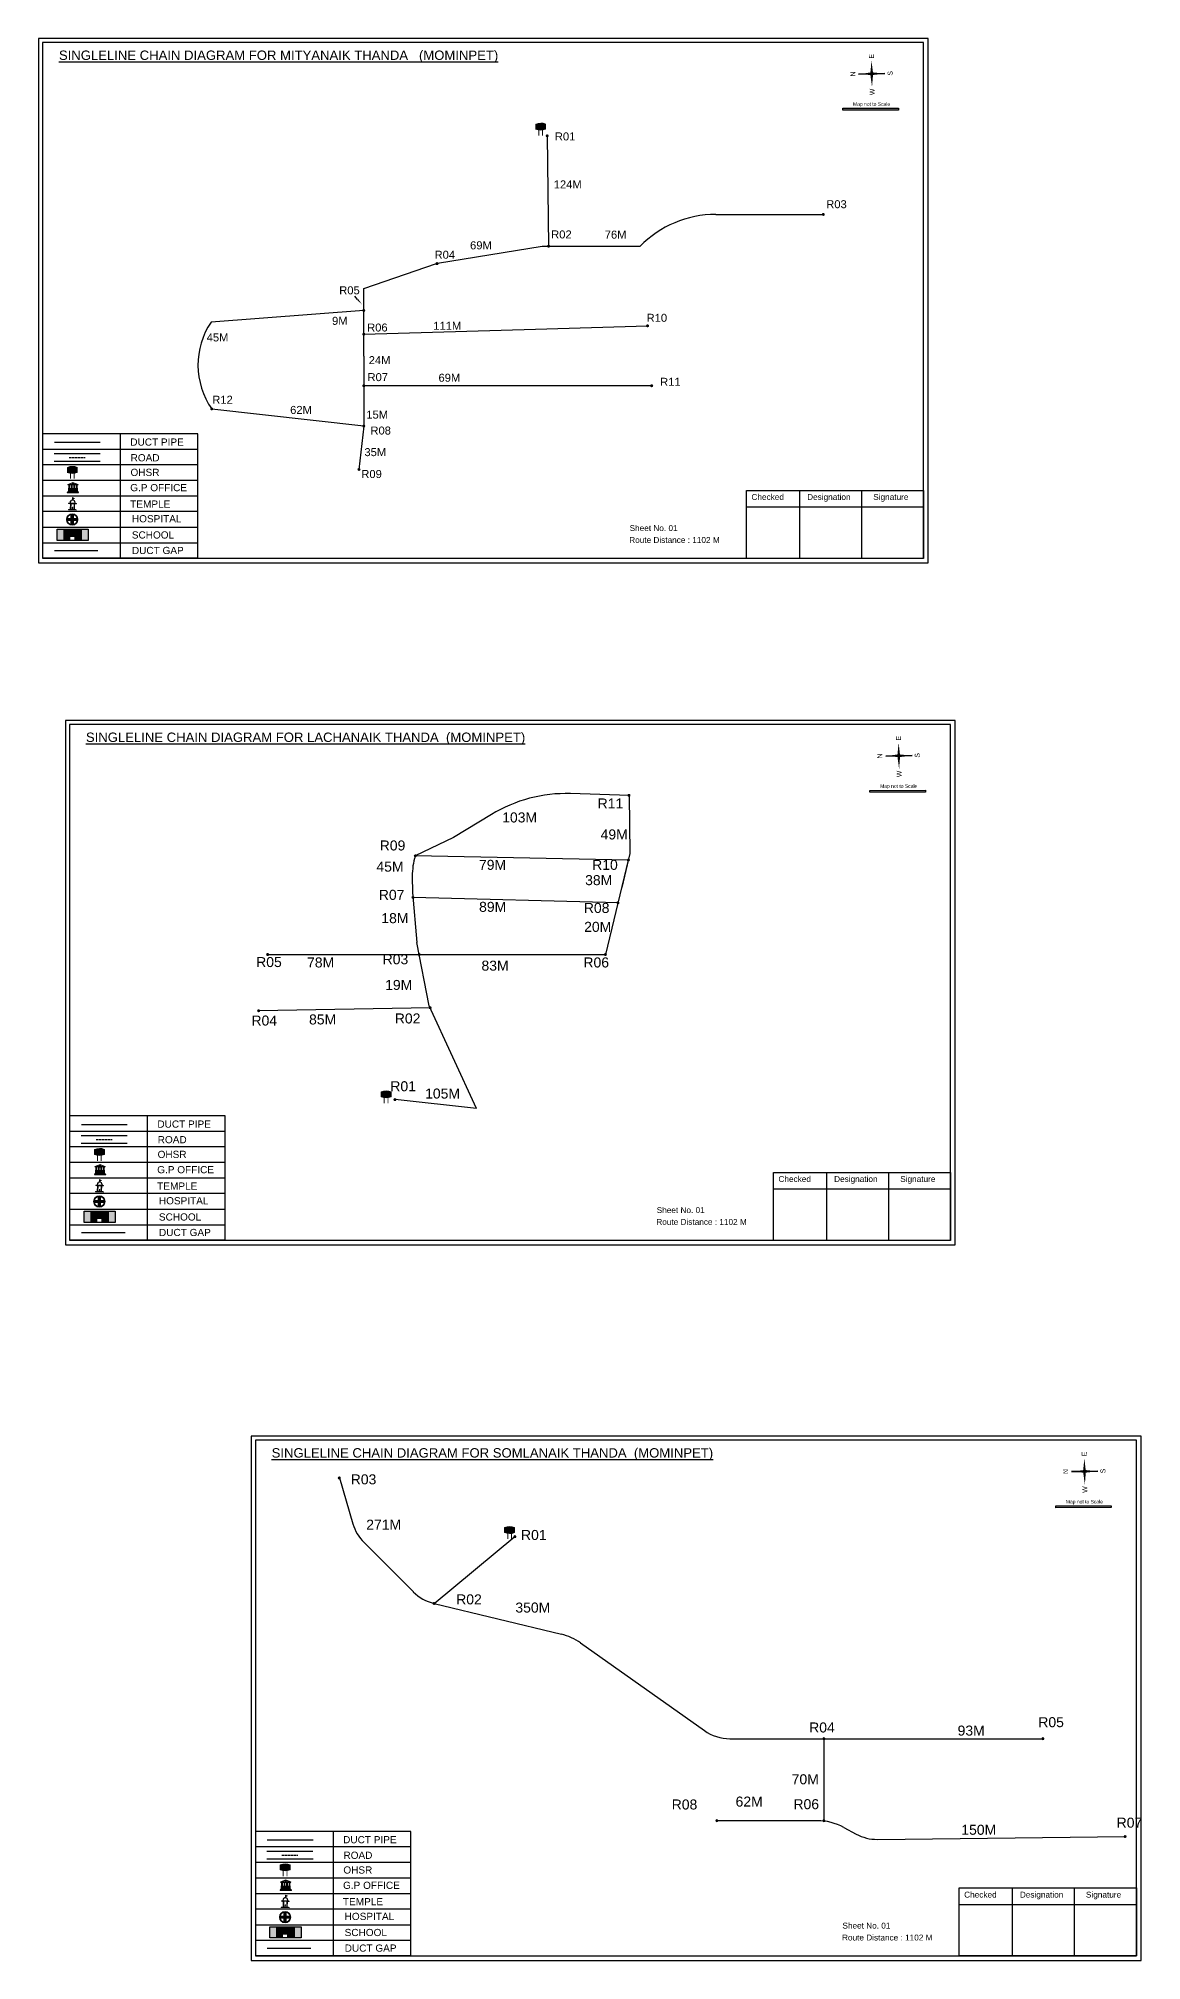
# Model space of a CAD drawing. Header units: inches. Extents: x -117 to 51867, y -12715 to 3423.
# Drawn here: x 14872 to 15975, y -9971 to -8049 of the extents above; entities that cross this region are included whole.
import ezdxf

# ---------------------------------------------------------------- set-up
doc = ezdxf.new("R2010")
doc.units = ezdxf.units.IN
doc.header["$MEASUREMENT"] = 0
doc.linetypes.add('DASHEDX2', pattern=[1.5, 1, -0.5])
for name, color, linetype in [('LANDMARK', 7, 'Continuous'), ('OHT', 7, 'Continuous'), ('pipe', 5, 'Continuous')]:
    doc.layers.add(name, color=color, linetype=linetype)
doc.styles.get("Standard").update_dxf_attribs({"font": 'arial.ttf'})

# ---------------------------------------------------------------- blocks, each defined once
blk = doc.blocks.new('OHT')
at = {"linetype": 'Continuous', "lineweight": 0, "true_color": 0x0ffffc}
blk.add_hatch(color=4, dxfattribs=at).paths.add_polyline_path([(0.01, 1), (0, 1, 0.101323), (-0.4, 0.92), (-0.4, 0.52, 0.194075), (0.4, 0.52), (0.4, 0.92, 0.097877)])
at = {"color": 4, "linetype": 'Continuous', "lineweight": 0, "true_color": 0x0ffffc, "flags": 128}
for points in [[(-0.4, 0.52), (-0.4, 0.92)], [(0.4, 0.52), (0.4, 0.92)]]:
    blk.add_lwpolyline(points, dxfattribs=at)
at = {"color": 4, "linetype": 'Continuous', "lineweight": 0, "true_color": 0x0ffffc, "const_width": 0.075, "flags": 128}
for points in [[(-0.15, 0), (-0.15, 0.48)], [(0.15, 0), (0.15, 0.47)]]:
    blk.add_lwpolyline(points, dxfattribs=at)
at = {"color": 4, "linetype": 'Continuous', "lineweight": 0, "true_color": 0x0ffffc}
for centre, radius, start, end in [((0.01, -0.02), 1.02, 67.3109, 113.4711), ((0, 1.51), 1.07, 247.7682, 291.7007)]:
    blk.add_arc(centre, radius, start, end, dxfattribs=at)
blk = doc.blocks.new('Government_Office')
at = {"linetype": 'Continuous', "lineweight": 0, "true_color": 0xff0000}
for points in [[(-0.5, 0.05), (0.5, 0.05), (0.5, 0), (-0.5, 0)], [(-0.45, 0.08), (-0.45, 0.12), (0.45, 0.12), (0.45, 0.08)], [(-0.4, 0.14), (-0.4, 0.18), (0.4, 0.18), (0.4, 0.14)]]:
    blk.add_hatch(color=1, dxfattribs=at).paths.add_polyline_path(points)
h = blk.add_hatch(color=1, dxfattribs=at)
h.paths.add_polyline_path([(0.44, 0.72), (0.45, 0.75), (0, 0.93), (-0.45, 0.75), (-0.44, 0.72)])
h.paths.add_polyline_path([(0.36, 0.75), (-0.36, 0.75), (0, 0.9)], flags=16)
h.paths.add_polyline_path([(0, 0.78, -1), (0, 0.87, -1)], flags=0)
h = blk.add_hatch(color=1, dxfattribs=at)
edge = h.paths.add_edge_path()
edge.add_line((-0.27, 0.2), (-0.3, 0.68))
edge.add_line((-0.3, 0.68), (-0.29, 0.68))
edge.add_arc((-0.28, 0.69), 0.0176, 225.304, 441.5659)
edge.add_line((-0.28, 0.7), (-0.39, 0.7))
edge.add_arc((-0.39, 0.69), 0.0176, 98.4341, 314.696)
edge.add_line((-0.38, 0.68), (-0.37, 0.68))
edge.add_line((-0.37, 0.68), (-0.4, 0.2))
edge.add_line((-0.4, 0.2), (-0.27, 0.2))
h = blk.add_hatch(color=1, dxfattribs=at)
edge = h.paths.add_edge_path()
edge.add_line((-0.05, 0.2), (-0.07, 0.68))
edge.add_line((-0.07, 0.68), (-0.07, 0.68))
edge.add_arc((-0.05, 0.69), 0.0176, 225.304, 441.5659)
edge.add_line((-0.05, 0.7), (-0.17, 0.7))
edge.add_arc((-0.17, 0.69), 0.0176, 98.4341, 314.696)
edge.add_line((-0.16, 0.68), (-0.15, 0.68))
edge.add_line((-0.15, 0.68), (-0.18, 0.2))
edge.add_line((-0.18, 0.2), (-0.05, 0.2))
h = blk.add_hatch(color=1, dxfattribs=at)
edge = h.paths.add_edge_path()
edge.add_arc((0, 0.83), 0.0467, 90, 270)
edge.add_arc((0, 0.83), 0.0467, 270, 450)
h = blk.add_hatch(color=1, dxfattribs=at)
edge = h.paths.add_edge_path()
edge.add_line((0.18, 0.2), (0.15, 0.68))
edge.add_line((0.15, 0.68), (0.16, 0.68))
edge.add_arc((0.17, 0.69), 0.0176, 225.304, 441.5659)
edge.add_line((0.17, 0.7), (0.05, 0.7))
edge.add_arc((0.05, 0.69), 0.0176, 98.4341, 314.696)
edge.add_line((0.07, 0.68), (0.07, 0.68))
edge.add_line((0.07, 0.68), (0.05, 0.2))
edge.add_line((0.05, 0.2), (0.18, 0.2))
h = blk.add_hatch(color=1, dxfattribs=at)
edge = h.paths.add_edge_path()
edge.add_line((0.4, 0.2), (0.37, 0.68))
edge.add_line((0.37, 0.68), (0.38, 0.68))
edge.add_arc((0.39, 0.69), 0.0176, 225.304, 441.5659)
edge.add_line((0.4, 0.7), (0.28, 0.7))
edge.add_arc((0.28, 0.69), 0.0176, 98.4341, 314.696)
edge.add_line((0.29, 0.68), (0.3, 0.68))
edge.add_line((0.3, 0.68), (0.27, 0.2))
edge.add_line((0.27, 0.2), (0.4, 0.2))
at = {"color": 1, "linetype": 'Continuous', "lineweight": 0, "true_color": 0xff0000, "flags": 128}
for points in [[(-0.5, 0.05), (0.5, 0.05), (0.5, 0), (-0.5, 0)], [(-0.45, 0.75), (-0.44, 0.72), (0.44, 0.72), (0.45, 0.75), (0, 0.93)], [(-0.45, 0.08), (-0.45, 0.12), (0.45, 0.12), (0.45, 0.08)], [(-0.4, 0.14), (-0.4, 0.18), (0.4, 0.18), (0.4, 0.14)], [(-0.36, 0.75), (0.36, 0.75), (0, 0.9)]]:
    blk.add_lwpolyline(points, close=True, dxfattribs=at)
for points in [[(-0.27, 0.2), (-0.3, 0.68), (-0.29, 0.68, 1.379694), (-0.28, 0.7), (-0.39, 0.7, 1.379694), (-0.38, 0.68), (-0.37, 0.68), (-0.4, 0.2)], [(-0.05, 0.2), (-0.07, 0.68), (-0.07, 0.68, 1.379694), (-0.05, 0.7), (-0.17, 0.7, 1.379694), (-0.16, 0.68), (-0.15, 0.68), (-0.18, 0.2)], [(0, 0.87, 1), (0, 0.78, 1)], [(0.18, 0.2), (0.15, 0.68), (0.16, 0.68, 1.379694), (0.17, 0.7), (0.05, 0.7, 1.379694), (0.07, 0.68), (0.07, 0.68), (0.05, 0.2)], [(0.4, 0.2), (0.37, 0.68), (0.38, 0.68, 1.379694), (0.4, 0.7), (0.28, 0.7, 1.379694), (0.29, 0.68), (0.3, 0.68), (0.27, 0.2)]]:
    blk.add_lwpolyline(points, format="xyb", close=True, dxfattribs=at)
blk = doc.blocks.new('Temple')
at = {"linetype": 'Continuous', "lineweight": 0, "true_color": 0xff0000}
h = blk.add_hatch(color=1, dxfattribs=at)
edge = h.paths.add_edge_path()
edge.add_line((0.17, 0.49), (0.22, 0.49))
edge.add_line((0.22, 0.49), (0.22, 0.5))
edge.add_line((0.22, 0.5), (0.31, 0.5))
edge.add_line((0.31, 0.5), (0.31, 0.53))
edge.add_line((0.31, 0.53), (0.26, 0.53))
edge.add_line((0.26, 0.53), (0.26, 0.54))
edge.add_line((0.26, 0.54), (0.2, 0.54))
edge.add_spline(control_points=[(0.2, 0.54), (0.2, 0.59), (0.19, 0.64), (0.14, 0.74), (0.09, 0.79), (0.03, 0.8), (0.02, 0.81), (0.01, 0.81)], knot_values=[4.712389, 4.712389, 4.712389, 4.712389, 5.278166, 5.278166, 6.117402, 6.117402, 6.223801, 6.223801, 6.223801, 6.223801], degree=3, periodic=0)
edge.add_line((0.01, 0.81), (0.01, 0.79))
edge.add_line((0.01, 0.79), (-0.01, 0.79))
edge.add_line((-0.01, 0.79), (-0.01, 0.81))
edge.add_spline(control_points=[(-0.01, 0.81), (-0.05, 0.8), (-0.1, 0.78), (-0.17, 0.7), (-0.2, 0.63), (-0.2, 0.55), (-0.2, 0.55), (-0.2, 0.54)], knot_values=[6.343965, 6.343965, 6.343965, 6.343965, 6.956638, 6.956638, 7.795874, 7.795874, 7.853982, 7.853982, 7.853982, 7.853982], degree=3, periodic=0)
edge.add_line((-0.2, 0.54), (-0.26, 0.54))
edge.add_line((-0.26, 0.54), (-0.26, 0.53))
edge.add_line((-0.26, 0.53), (-0.31, 0.53))
edge.add_line((-0.31, 0.53), (-0.31, 0.5))
edge.add_line((-0.31, 0.5), (-0.22, 0.5))
edge.add_line((-0.22, 0.5), (-0.22, 0.49))
edge.add_line((-0.22, 0.49), (-0.17, 0.49))
edge.add_line((-0.17, 0.49), (-0.17, 0.07))
edge.add_arc((-0.2, 0.07), 0.03, -90, 0, ccw=False)
edge.add_line((-0.2, 0.04), (-0.26, 0.04))
edge.add_line((-0.26, 0.04), (-0.26, 0.03))
edge.add_line((-0.26, 0.03), (-0.31, 0.03))
edge.add_line((-0.31, 0.03), (-0.31, 0))
edge.add_line((-0.31, 0), (0.31, 0))
edge.add_line((0.31, 0), (0.31, 0.03))
edge.add_line((0.31, 0.03), (0.26, 0.03))
edge.add_line((0.26, 0.03), (0.26, 0.04))
edge.add_line((0.26, 0.04), (0.2, 0.04))
edge.add_arc((0.2, 0.07), 0.03, 180, 270, ccw=False)
edge.add_line((0.17, 0.07), (0.17, 0.49))
h.paths.add_polyline_path([(0.12, 0.07, -0.414214), (0.1, 0.04), (0.05, 0.04), (0.05, 0.03), (-0.05, 0.03), (-0.05, 0.04), (-0.1, 0.04, -0.414214), (-0.12, 0.07), (-0.12, 0.5), (0.12, 0.5)], flags=16)
edge = h.paths.add_edge_path(flags=16)
edge.add_ellipse((0, 0.54), major_axis=(0, 0.242), ratio=0.722808, start_angle=270, end_angle=450, ccw=False)
edge.add_line((0.17, 0.54), (-0.17, 0.54))
h.paths.add_polyline_path([(0.01, 0.23), (0.01, 0.07), (-0.01, 0.07), (-0.01, 0.23)], flags=0)
at = {"linetype": 'Continuous', "lineweight": 0, "true_color": 0xe66000}
blk.add_hatch(color=32, dxfattribs=at).paths.add_polyline_path([(-0.01, 1), (0.15, 0.93), (0, 0.85)])
at = {"linetype": 'Continuous', "lineweight": 0, "true_color": 0xff0000}
h = blk.add_hatch(color=1, dxfattribs=at)
edge = h.paths.add_edge_path()
edge.add_line((0.01, 0.86), (0, 0.85))
edge.add_line((0, 0.85), (0, 0.93))
edge.add_line((0, 0.93), (-0.01, 0.93))
edge.add_line((-0.01, 0.93), (-0.01, 0.81))
edge.add_spline(control_points=[(-0.01, 0.81), (0, 0.81), (0, 0.81), (0.01, 0.81)], knot_values=[6.223801, 6.223801, 6.223801, 6.223801, 6.343965, 6.343965, 6.343965, 6.343965], degree=3, periodic=0)
edge.add_line((0.01, 0.81), (0.01, 0.86))
h = blk.add_hatch(color=1, dxfattribs=at)
edge = h.paths.add_edge_path()
edge.add_line((0.01, 0.79), (0.01, 0.81))
edge.add_spline(control_points=[(0.01, 0.81), (0, 0.81), (0, 0.81), (-0.01, 0.81)], knot_values=[6.223801, 6.223801, 6.223801, 6.223801, 6.343965, 6.343965, 6.343965, 6.343965], degree=3, periodic=0)
edge.add_line((-0.01, 0.81), (-0.01, 0.79))
edge.add_line((-0.01, 0.79), (0.01, 0.79))
at = {"color": 1, "linetype": 'Continuous', "lineweight": 0, "true_color": 0xff0000, "flags": 128}
blk.add_lwpolyline([(0.2, 0.54), (0.26, 0.54), (0.26, 0.53), (0.31, 0.53), (0.31, 0.5), (0.22, 0.5), (0.22, 0.49), (0.17, 0.49), (0.17, 0.07, 0.414214), (0.2, 0.04), (0.26, 0.04), (0.26, 0.03), (0.31, 0.03), (0.31, 0), (-0.31, 0), (-0.31, 0.03), (-0.26, 0.03), (-0.26, 0.04), (-0.2, 0.04, 0.414214), (-0.17, 0.07), (-0.17, 0.49), (-0.22, 0.49), (-0.22, 0.5), (-0.31, 0.5), (-0.31, 0.53), (-0.26, 0.53), (-0.26, 0.54), (-0.2, 0.54)], format="xyb", dxfattribs=at)
blk.add_lwpolyline([(-0.17, 0.54), (0.17, 0.54)], dxfattribs=at)
blk.add_lwpolyline([(0.12, 0.5), (0.12, 0.07, -0.414214), (0.1, 0.04), (0.05, 0.04), (0.05, 0.03), (-0.05, 0.03), (-0.05, 0.04), (-0.1, 0.04, -0.414214), (-0.12, 0.07), (-0.12, 0.5)], format="xyb", close=True, dxfattribs=at)
at = {"color": 32, "linetype": 'Continuous', "lineweight": 0, "true_color": 0xe66000, "flags": 128}
blk.add_lwpolyline([(-0.01, 1), (0.15, 0.93), (0, 0.85), (-0.01, 1)], dxfattribs=at)
at = {"color": 1, "linetype": 'Continuous', "lineweight": 0, "true_color": 0xff0000, "flags": 128}
for points in [[(0.01, 0.93), (-0.01, 0.93), (-0.01, 0.79), (0.01, 0.79)], [(0.01, 0.23), (-0.01, 0.23), (-0.01, 0.07), (0.01, 0.07)]]:
    blk.add_lwpolyline(points, close=True, dxfattribs=at)
at = {"color": 1, "linetype": 'Continuous', "lineweight": 0, "true_color": 0xff0000}
blk.add_ellipse((0, 0.54), major_axis=(0, 0.242), ratio=0.722808, start_param=4.712389, end_param=7.853982, dxfattribs=at)
blk.add_open_spline([(0.2, 0.54), (0.2, 0.59), (0.19, 0.64), (0.14, 0.74), (0.09, 0.79), (-0.02, 0.82), (-0.08, 0.79), (-0.17, 0.7), (-0.2, 0.63), (-0.2, 0.55), (-0.2, 0.55), (-0.2, 0.54)], degree=3, knots=[4.712389, 4.712389, 4.712389, 4.712389, 5.278166, 5.278166, 6.117402, 6.117402, 6.956638, 6.956638, 7.795874, 7.795874, 7.853982, 7.853982, 7.853982, 7.853982], dxfattribs=at)
blk = doc.blocks.new('*U58')
at = {"color": 0, "linetype": 'DASHEDX2', "transparency": 16777216}
blk.add_line((-8.2, 0), (8, 0), dxfattribs=at)
blk = doc.blocks.new('Hospital')
at = {"linetype": 'Continuous', "lineweight": 0, "true_color": 0x000000}
h = blk.add_hatch(color=18, dxfattribs=at)
h.paths.add_polyline_path([(-0.5, 0, 1), (0.5, 0, 1)])
h.paths.add_polyline_path([(0.45, 0, -1), (-0.45, 0, -1)], flags=16)
at = {"linetype": 'Continuous', "true_color": 0xff0000}
blk.add_hatch(color=1, dxfattribs=at).paths.add_polyline_path([(-0.39, 0.08), (-0.08, 0.08), (-0.08, 0.39), (0.08, 0.39), (0.08, 0.08), (0.39, 0.08), (0.39, -0.08), (0.08, -0.08), (0.08, -0.39), (-0.08, -0.39), (-0.08, -0.08), (-0.39, -0.08)])
at = {"color": 1, "linetype": 'Continuous', "true_color": 0xff0000, "flags": 128}
blk.add_lwpolyline([(-0.39, 0.08), (-0.08, 0.08), (-0.08, 0.39), (0.08, 0.39), (0.08, 0.08), (0.39, 0.08), (0.39, -0.08), (0.08, -0.08), (0.08, -0.39), (-0.08, -0.39), (-0.08, -0.08), (-0.39, -0.08)], close=True, dxfattribs=at)
at = {"color": 18, "linetype": 'Continuous', "lineweight": 0, "true_color": 0x000000}
for radius in [0.5, 0.446]:
    blk.add_circle((0, 0), radius, dxfattribs=at)
blk = doc.blocks.new('*U60')
at = {"color": 0, "linetype": 'DASHEDX2', "transparency": 16777216}
blk.add_line((-8.2, 0), (8, 0), dxfattribs=at)
blk = doc.blocks.new('*U62')
at = {"color": 0, "linetype": 'DASHEDX2', "transparency": 16777216}
blk.add_line((-8.2, 0), (8, 0), dxfattribs=at)

msp = doc.modelspace()

# ---------------------------------------------------------------- hatches: boundary and pattern name
at = {"true_color": 0x0093dd}
h = msp.add_hatch(color=142, dxfattribs=at)
h.dxf.hatch_style = 1
h.paths.add_polyline_path([(15676.5, -8119.2), (15676.5, -8121), (15732, -8120.9), (15732, -8119.1)])
at = {"ltscale": 0.5}
h = msp.add_hatch(color=5, dxfattribs=at)
h.dxf.hatch_style = 1
h.paths.add_polyline_path([(15382.2, -8146.7, 1), (15379.1, -8146.7, 1)])
h = msp.add_hatch(color=5, dxfattribs=at)
h.dxf.hatch_style = 1
h.paths.add_polyline_path([(15658.4, -8225.3, 1), (15655.3, -8225.3, 1)])
h = msp.add_hatch(color=5, dxfattribs=at)
h.dxf.hatch_style = 1
h.paths.add_polyline_path([(15383.6, -8257.1, 1), (15380.5, -8257.1, 1)])
h = msp.add_hatch(color=5, dxfattribs=at)
h.dxf.hatch_style = 1
h.paths.add_polyline_path([(15272, -8274.5, 1), (15268.8, -8274.5, 1)])
h = msp.add_hatch(color=5, dxfattribs=at)
h.dxf.hatch_style = 1
h.paths.add_polyline_path([(15198.7, -8321.3, 1), (15195.6, -8321.3, 1)])
h = msp.add_hatch(color=5, dxfattribs=at)
h.dxf.hatch_style = 1
h.paths.add_polyline_path([(15482.6, -8336.7, 1), (15479.5, -8336.7, 1)])
h = msp.add_hatch(color=5, dxfattribs=at)
h.dxf.hatch_style = 1
h.paths.add_polyline_path([(15198.7, -8345.1, 1), (15195.6, -8345.1, 1)])
h = msp.add_hatch(color=5, dxfattribs=at)
h.dxf.hatch_style = 1
h.paths.add_polyline_path([(15198.7, -8396.6, 1), (15195.6, -8396.6, 1)])
h = msp.add_hatch(color=5, dxfattribs=at)
h.dxf.hatch_style = 1
h.paths.add_polyline_path([(15486.7, -8396.6, 1), (15483.6, -8396.6, 1)])
h = msp.add_hatch(color=5, dxfattribs=at)
h.dxf.hatch_style = 1
h.paths.add_polyline_path([(15046.6, -8419.8, 1), (15043.5, -8419.8, 1)])
h = msp.add_hatch(color=5, dxfattribs=at)
h.dxf.hatch_style = 1
h.paths.add_polyline_path([(15198.7, -8436.9, 1), (15195.6, -8436.9, 1)])
h = msp.add_hatch(color=5, dxfattribs=at)
h.dxf.hatch_style = 1
h.paths.add_polyline_path([(15193.9, -8480.3, 1), (15190.8, -8480.3, 1)])
at = {"true_color": 0xc8c92d}
h = msp.add_hatch(color=52, dxfattribs=at)
h.dxf.hatch_style = 1
h.paths.add_polyline_path([(14896.6, -8540.1), (14890.5, -8540.1), (14890.5, -8551.2), (14896.6, -8551.2)])
h.paths.add_polyline_path([(14921.5, -8540.1), (14915.3, -8540.1), (14915.3, -8551.2), (14921.5, -8551.2)])
at = {"true_color": 0x293189}
h = msp.add_hatch(color=177, dxfattribs=at)
h.dxf.hatch_style = 1
h.paths.add_polyline_path([(14915.3, -8540.1), (14896.6, -8540.1), (14896.6, -8551.2), (14903.7, -8551.2), (14903.7, -8547.6), (14907.5, -8547.6), (14907.5, -8551.2), (14915.3, -8551.2)])
h.paths.add_polyline_path([(14899.3, -8542.6), (14897.9, -8542.6), (14897.9, -8541.3), (14899.3, -8541.3)], flags=16)
h.paths.add_polyline_path([(14912.2, -8542.6), (14912.2, -8541.3), (14913.6, -8541.3), (14913.6, -8542.6)], flags=16)
at = {"true_color": 0x0093dd}
h = msp.add_hatch(color=142, dxfattribs=at)
h.dxf.hatch_style = 1
h.paths.add_polyline_path([(15703.5, -8801.2), (15703.5, -8803), (15759, -8802.9), (15759, -8801.1)])
at = {"ltscale": 0.5}
h = msp.add_hatch(color=5, dxfattribs=at)
h.dxf.hatch_style = 1
h.paths.add_polyline_path([(15464, -8806.2, 1), (15460.9, -8806.2, 1)])
h = msp.add_hatch(color=5, dxfattribs=at)
h.dxf.hatch_style = 1
h.paths.add_polyline_path([(15250.3, -8866.7, 1), (15247.2, -8866.7, 1)])
h = msp.add_hatch(color=5, dxfattribs=at)
h.dxf.hatch_style = 1
h.paths.add_polyline_path([(15463.4, -8870.9, 1), (15460.3, -8870.9, 1)])
h = msp.add_hatch(color=5, dxfattribs=at)
h.dxf.hatch_style = 1
h.paths.add_polyline_path([(15247.9, -8908.3, 1), (15244.8, -8908.3, 1)])
h = msp.add_hatch(color=5, dxfattribs=at)
h.dxf.hatch_style = 1
h.paths.add_polyline_path([(15453, -8913.6, 1), (15449.9, -8913.6, 1)])
h = msp.add_hatch(color=5, dxfattribs=at)
h.dxf.hatch_style = 1
h.paths.add_polyline_path([(15102.6, -8965.4, 1), (15099.4, -8965.4, 1)])
h = msp.add_hatch(color=5, dxfattribs=at)
h.dxf.hatch_style = 1
h.paths.add_polyline_path([(15254.1, -8965.4, 1), (15251, -8965.4, 1)])
h = msp.add_hatch(color=5, dxfattribs=at)
h.dxf.hatch_style = 1
h.paths.add_polyline_path([(15440.4, -8965.4, 1), (15437.3, -8965.4, 1)])
h = msp.add_hatch(color=5, dxfattribs=at)
h.dxf.hatch_style = 1
h.paths.add_polyline_path([(15093.5, -9021.6, 1), (15090.4, -9021.6, 1)])
h = msp.add_hatch(color=5, dxfattribs=at)
h.dxf.hatch_style = 1
h.paths.add_polyline_path([(15265.1, -9018.6, 1), (15262, -9018.6, 1)])
h = msp.add_hatch(color=5, dxfattribs=at)
h.dxf.hatch_style = 1
h.paths.add_polyline_path([(15229.9, -9110.5, 1), (15226.8, -9110.5, 1)])
at = {"true_color": 0xc8c92d}
h = msp.add_hatch(color=52, dxfattribs=at)
h.dxf.hatch_style = 1
h.paths.add_polyline_path([(14923.7, -9222.1), (14917.5, -9222.1), (14917.5, -9233.2), (14923.7, -9233.2)])
h.paths.add_polyline_path([(14948.5, -9222.1), (14942.4, -9222.1), (14942.4, -9233.2), (14948.5, -9233.2)])
at = {"true_color": 0x293189}
h = msp.add_hatch(color=177, dxfattribs=at)
h.dxf.hatch_style = 1
h.paths.add_polyline_path([(14942.4, -9222.1), (14923.7, -9222.1), (14923.7, -9233.2), (14930.7, -9233.2), (14930.7, -9229.6), (14934.6, -9229.6), (14934.6, -9233.2), (14942.4, -9233.2)])
h.paths.add_polyline_path([(14926.4, -9224.6), (14925, -9224.6), (14925, -9223.3), (14926.4, -9223.3)], flags=16)
h.paths.add_polyline_path([(14939.2, -9224.6), (14939.2, -9223.3), (14940.6, -9223.3), (14940.6, -9224.6)], flags=16)
at = {"ltscale": 0.5}
h = msp.add_hatch(color=5, dxfattribs=at)
h.dxf.hatch_style = 1
h.paths.add_polyline_path([(15174.2, -9488.8, 1), (15171.1, -9488.8, 1)])
at = {"true_color": 0x0093dd}
h = msp.add_hatch(color=142, dxfattribs=at)
h.dxf.hatch_style = 1
h.paths.add_polyline_path([(15889.3, -9516.8), (15889.3, -9518.6), (15944.8, -9518.5), (15944.8, -9516.6)])
at = {"ltscale": 0.5}
h = msp.add_hatch(color=5, dxfattribs=at)
h.dxf.hatch_style = 1
h.paths.add_polyline_path([(15349.9, -9547.5, 1), (15346.8, -9547.5, 1)])
h = msp.add_hatch(color=5, dxfattribs=at)
h.dxf.hatch_style = 1
h.paths.add_polyline_path([(15269.1, -9614.3, 1), (15265.9, -9614.3, 1)])
h = msp.add_hatch(color=5, dxfattribs=at)
h.dxf.hatch_style = 1
h.paths.add_polyline_path([(15659, -9749.5, 1), (15655.9, -9749.5, 1)])
h = msp.add_hatch(color=5, dxfattribs=at)
h.dxf.hatch_style = 1
h.paths.add_polyline_path([(15878.1, -9749.5, 1), (15875, -9749.5, 1)])
h = msp.add_hatch(color=5, dxfattribs=at)
h.dxf.hatch_style = 1
h.paths.add_polyline_path([(15551.9, -9831.5, 1), (15548.8, -9831.5, 1)])
h = msp.add_hatch(color=5, dxfattribs=at)
h.dxf.hatch_style = 1
h.paths.add_polyline_path([(15659, -9831.5, 1), (15655.9, -9831.5, 1)])
h = msp.add_hatch(color=5, dxfattribs=at)
h.dxf.hatch_style = 1
h.paths.add_polyline_path([(15960.3, -9847.4, 1), (15957.2, -9847.4, 1)])
at = {"true_color": 0xc8c92d}
h = msp.add_hatch(color=52, dxfattribs=at)
h.dxf.hatch_style = 1
h.paths.add_polyline_path([(15109.5, -9937.7), (15103.3, -9937.7), (15103.3, -9948.8), (15109.5, -9948.8)])
h.paths.add_polyline_path([(15134.4, -9937.7), (15128.2, -9937.7), (15128.2, -9948.8), (15134.4, -9948.8)])
at = {"true_color": 0x293189}
h = msp.add_hatch(color=177, dxfattribs=at)
h.dxf.hatch_style = 1
h.paths.add_polyline_path([(15128.2, -9937.7), (15109.5, -9937.7), (15109.5, -9948.8), (15116.5, -9948.8), (15116.5, -9945.2), (15120.4, -9945.2), (15120.4, -9948.8), (15128.2, -9948.8)])
h.paths.add_polyline_path([(15112.2, -9940.2), (15110.8, -9940.2), (15110.8, -9938.9), (15112.2, -9938.9)], flags=16)
h.paths.add_polyline_path([(15125.1, -9940.2), (15125.1, -9938.9), (15126.4, -9938.9), (15126.4, -9940.2)], flags=16)

# ---------------------------------------------------------------- linework, layer by layer
for p, q in [((15718.5, -8084.5), (15692.2, -8085)), ((15692.2, -8085), (15718.5, -8084.5)), ((15718.5, -8084.5), (15692.2, -8085)), ((15705.4, -8084.7), (15718.5, -8084.5)), ((15191, -8310.4), (15188.2, -8307.2)), ((14875.8, -8444.7), (14875.8, -8567.9)), ((14953.6, -8444.7), (14953.6, -8569.1)), ((15031.3, -8460.3), (14875.8, -8460.3)), ((15031.3, -8475.8), (14875.8, -8475.8)), ((14887.5, -8464.5), (14933.3, -8464.5)), ((14887.5, -8472.1), (14933.6, -8472.1)), ((15031.3, -8491.4), (14875.8, -8491.4)), ((15031.3, -8506.9), (14875.8, -8506.9)), ((15031.3, -8522.5), (14875.8, -8522.5)), ((14875.8, -8538), (15031.3, -8538)), ((14875.8, -8553.6), (15031.3, -8553.6)), ((14875.8, -8567.9), (14875.8, -8569.1)), ((14875.8, -8568.1), (14875.8, -8569.1)), ((15031.3, -8569.1), (14875.8, -8569.1)), ((15745.6, -8766.5), (15719.3, -8766.9)), ((15719.3, -8766.9), (15745.6, -8766.5)), ((15745.6, -8766.5), (15719.3, -8766.9)), ((15732.4, -8766.7), (15745.6, -8766.5)), ((14902.9, -9126.7), (14902.9, -9249.9)), ((14980.6, -9126.7), (14980.6, -9251.1)), ((15058.4, -9142.2), (14902.9, -9142.2)), ((14914.5, -9146.5), (14960.4, -9146.5)), ((15058.4, -9157.8), (14902.9, -9157.8)), ((14914.5, -9154.1), (14960.6, -9154.1)), ((15058.4, -9173.3), (14902.9, -9173.3)), ((15058.4, -9188.9), (14902.9, -9188.9)), ((15058.4, -9204.4), (14902.9, -9204.4)), ((14902.9, -9220), (15058.4, -9220)), ((14902.9, -9235.6), (15058.4, -9235.6)), ((14902.8, -9250.1), (14902.8, -9251.1)), ((14902.9, -9249.9), (14902.9, -9251.1)), ((15058.4, -9251.1), (14902.9, -9251.1)), ((15931.4, -9482.1), (15905.1, -9482.5)), ((15905.1, -9482.5), (15931.4, -9482.1)), ((15931.4, -9482.1), (15905.1, -9482.5)), ((15918.3, -9482.3), (15931.4, -9482.1)), ((15088.7, -9842.3), (15088.7, -9965.5)), ((15244.2, -9857.8), (15088.7, -9857.8)), ((15166.4, -9842.3), (15166.4, -9966.7)), ((15244.2, -9873.4), (15088.7, -9873.4)), ((15100.3, -9862.1), (15146.2, -9862.1)), ((15100.3, -9869.6), (15146.4, -9869.6)), ((15244.2, -9888.9), (15088.7, -9888.9)), ((15244.2, -9904.5), (15088.7, -9904.5)), ((15244.2, -9920), (15088.7, -9920)), ((15088.7, -9935.6), (15244.2, -9935.6)), ((15088.7, -9951.1), (15244.2, -9951.1)), ((15088.7, -9965.5), (15088.7, -9966.7)), ((15088.7, -9965.7), (15088.7, -9966.7)), ((15244.2, -9966.7), (15088.7, -9966.7))]:
    msp.add_line(p, q)
at = {"color": 1}
for p, q in [((15692.2, -8085), (15705.4, -8084.7)), ((15719.3, -8766.9), (15732.4, -8766.7)), ((15905.1, -9482.5), (15918.2, -9482.3))]:
    msp.add_line(p, q, dxfattribs=at)
at = {"color": 242, "true_color": 0xcd2027}
for p, q in [((15632.9, -8501.3), (15632.9, -8569.2)), ((15695.1, -8501.3), (15695.1, -8569.2)), ((15579.9, -8517.7), (15757.1, -8517.7)), ((15659.9, -9183.3), (15659.9, -9251.2)), ((15722.1, -9183.3), (15722.1, -9251.2)), ((15606.9, -9199.7), (15784.2, -9199.7)), ((15792.8, -9915.3), (15970, -9915.3)), ((15845.7, -9898.8), (15845.7, -9966.7)), ((15907.9, -9898.8), (15907.9, -9966.7))]:
    msp.add_line(p, q, dxfattribs=at)
for points in [[(14871.7, -8049.3), (14871.7, -8573.8), (15761.8, -8573.8), (15761.8, -8049.3)], [(14875.8, -8053.3), (14875.8, -8569.1), (15757.1, -8569.1), (15757.1, -8053.3)], [(14921.6, -8540.1), (14921.6, -8551.2), (14890.5, -8551.2), (14890.5, -8540.1)], [(14899.3, -8541.3), (14899.3, -8542.6), (14897.9, -8542.6), (14897.9, -8541.3)], [(14912.2, -8542.6), (14912.2, -8541.3), (14913.6, -8541.3), (14913.6, -8542.6)], [(14898.7, -8731.3), (14898.7, -9255.8), (15788.9, -9255.8), (15788.9, -8731.3)], [(14902.8, -8735.3), (14902.8, -9251.1), (15784.2, -9251.1), (15784.2, -8735.3)], [(14948.6, -9222.1), (14948.6, -9233.2), (14917.5, -9233.2), (14917.5, -9222.1)], [(14926.4, -9223.3), (14926.4, -9224.6), (14925, -9224.6), (14925, -9223.3)], [(14939.2, -9224.6), (14939.2, -9223.3), (14940.6, -9223.3), (14940.6, -9224.6)], [(15084.5, -9446.9), (15084.5, -9971.4), (15974.7, -9971.4), (15974.7, -9446.9)], [(15088.7, -9450.9), (15088.7, -9966.7), (15970, -9966.7), (15970, -9450.9)], [(15134.4, -9937.7), (15134.4, -9948.8), (15103.3, -9948.8), (15103.3, -9937.7)], [(15112.2, -9938.9), (15112.2, -9940.2), (15110.8, -9940.2), (15110.8, -9938.9)], [(15125.1, -9940.2), (15125.1, -9938.9), (15126.4, -9938.9), (15126.4, -9940.2)]]:
    msp.add_lwpolyline(points, close=True)
at = {"color": 142, "true_color": 0x0093dd}
for points in [[(15732, -8120.9), (15676.5, -8121), (15676.5, -8119.2), (15732, -8119.1), (15732, -8120.9)], [(15759, -8802.9), (15703.5, -8803), (15703.5, -8801.2), (15759, -8801.1), (15759, -8802.9)], [(15944.8, -9518.5), (15889.3, -9518.6), (15889.3, -9516.8), (15944.8, -9516.6), (15944.8, -9518.5)]]:
    msp.add_lwpolyline(points, dxfattribs=at)
for points in [[(15031.3, -8569.1), (15031.3, -8444.7), (14875.8, -8444.7)], [(14902.3, -8551.2), (14902.3, -8547.1), (14908.8, -8547.1), (14908.8, -8551.2)], [(15058.4, -9251.1), (15058.4, -9126.7), (14902.9, -9126.7)], [(14929.4, -9233.2), (14929.4, -9229.1), (14935.9, -9229.1), (14935.9, -9233.2)], [(15244.2, -9966.7), (15244.2, -9842.3), (15088.7, -9842.3)], [(15115.2, -9948.8), (15115.2, -9944.7), (15121.7, -9944.7), (15121.7, -9948.8)]]:
    msp.add_lwpolyline(points)
at = {"color": 242, "true_color": 0xcd2027}
for points in [[(15757.1, -8569.2), (15579.9, -8569.2), (15579.9, -8501.3), (15757.1, -8501.3)], [(15784.2, -9251.2), (15606.9, -9251.2), (15606.9, -9183.3), (15784.2, -9183.3)], [(15970, -9966.7), (15792.8, -9966.7), (15792.8, -9898.8), (15970, -9898.8)]]:
    msp.add_lwpolyline(points, close=True, dxfattribs=at)
for points in [[(15706.7, -8084.7), (15703.8, -8084.7), (15705.1, -8071.6)], [(15706.7, -8084.7), (15703.8, -8084.7), (15705.1, -8071.6)], [(15706.7, -8084.7), (15703.8, -8084.7), (15705.6, -8097.9)], [(15706.7, -8084.7), (15703.8, -8084.7), (15705.6, -8097.9)], [(15705.4, -8086), (15705.4, -8083.2), (15718.5, -8084.5)], [(15705.4, -8086), (15705.4, -8083.2), (15718.5, -8084.5)], [(15191.6, -8309.9), (15190.4, -8310.9), (15195.4, -8315.3)], [(15733.7, -8766.7), (15730.9, -8766.7), (15732.2, -8753.6)], [(15733.7, -8766.7), (15730.9, -8766.7), (15732.2, -8753.6)], [(15733.7, -8766.7), (15730.9, -8766.7), (15732.7, -8779.9)], [(15733.7, -8766.7), (15730.9, -8766.7), (15732.7, -8779.9)], [(15732.5, -8768), (15732.4, -8765.2), (15745.6, -8766.5)], [(15732.5, -8768), (15732.4, -8765.2), (15745.6, -8766.5)], [(15919.5, -9482.3), (15916.7, -9482.3), (15918, -9469.1)], [(15919.5, -9482.3), (15916.7, -9482.3), (15918, -9469.1)], [(15919.5, -9482.3), (15916.7, -9482.3), (15918.5, -9495.4)], [(15919.5, -9482.3), (15916.7, -9482.3), (15918.5, -9495.4)], [(15918.3, -9483.6), (15918.2, -9480.8), (15931.4, -9482.1)], [(15918.3, -9483.6), (15918.2, -9480.8), (15931.4, -9482.1)]]:
    msp.add_solid(points)
at = {"color": 1}
for points in [[(15705.4, -8086), (15705.4, -8083.2), (15692.2, -8085)], [(15705.4, -8086), (15705.4, -8083.2), (15692.2, -8085)], [(15732.5, -8768), (15732.4, -8765.2), (15719.3, -8766.9)], [(15732.5, -8768), (15732.4, -8765.2), (15719.3, -8766.9)], [(15918.3, -9483.6), (15918.2, -9480.8), (15905.1, -9482.5)], [(15918.3, -9483.6), (15918.2, -9480.8), (15905.1, -9482.5)]]:
    msp.add_solid(points, dxfattribs=at)
at = {"layer": 'OHT', "color": 5}
for p, q in [((14887.6, -8453.2), (14933.5, -8453.2)), ((14914.7, -9135.2), (14960.6, -9135.2)), ((15100.5, -9850.7), (15146.4, -9850.7))]:
    msp.add_line(p, q, dxfattribs=at)
at = {"layer": 'OHT', "color": 1}
for p, q in [((14887.6, -8561.4), (14931.2, -8561.4)), ((14914.7, -9243.3), (14958.3, -9243.3)), ((15100.5, -9958.9), (15144.1, -9958.9))]:
    msp.add_line(p, q, dxfattribs=at)
at = {"layer": 'pipe'}
for p, q in [((15380.6, -8146.7), (15382.1, -8257.1)), ((15549.3, -8225.3), (15656.8, -8225.3)), ((15271, -8274.2), (15375.7, -8257.1)), ((15375.7, -8257.1), (15473.5, -8257.1)), ((15197.2, -8299.3), (15270, -8274.5)), ((15197.2, -8345.3), (15197.2, -8299.3)), ((15197.2, -8321.3), (15044.4, -8333)), ((15197.2, -8345.1), (15368.9, -8340)), ((15369, -8340), (15481, -8336.7)), ((15197.2, -8367.2), (15197.2, -8345.3)), ((15197.2, -8367.2), (15197.2, -8410.6)), ((15485.2, -8396.6), (15197.2, -8396.6)), ((15370, -8396.6), (15197.2, -8396.6)), ((15197.2, -8410.6), (15197.2, -8436.9)), ((15197.2, -8436.9), (15045.1, -8419.9)), ((15197.2, -8436.9), (15192.3, -8480.3)), ((15462.5, -8806.2), (15404, -8804.5)), ((15462.5, -8806.2), (15463.4, -8864.4)), ((15324.9, -8825.4), (15286.9, -8848.5)), ((15286.9, -8848.5), (15248.7, -8866.7)), ((15461.8, -8870.9), (15248.7, -8866.7)), ((15461.8, -8870.9), (15438.9, -8965.4)), ((15463.4, -8864.4), (15455.2, -8898.4)), ((15245.7, -8887), (15246, -8903.3)), ((15246, -8903.3), (15250.2, -8953.4)), ((15451.5, -8913.6), (15246.4, -8908.3)), ((15262.7, -9016.7), (15250.2, -8953.4)), ((15101, -8965.4), (15438.9, -8965.4)), ((15263.5, -9018.6), (15092, -9021.6)), ((15309.9, -9119.4), (15262.7, -9016.7)), ((15309.9, -9119.4), (15228.4, -9110.5)), ((15172.7, -9488.8), (15186.3, -9534.7)), ((15267.5, -9614.3), (15348.4, -9547.5)), ((15197.4, -9553.3), (15246.8, -9602.6)), ((15267.5, -9614.3), (15394.9, -9645.1)), ((15414.1, -9653.8), (15537.9, -9741.4)), ((15563.3, -9749.5), (15876.5, -9749.5)), ((15657.4, -9749.5), (15657.4, -9831.9)), ((15650.8, -9831.5), (15550.3, -9831.5)), ((15677.4, -9838.3), (15689.6, -9844.9)), ((15711, -9850.2), (15958.8, -9847.4))]:
    msp.add_line(p, q, dxfattribs=at)
for centre, radius, start, end in [((15549.3, -8331.3), 106, 90, 135.6063), ((15108.4, -8375.9), 77.1, 146.1256, 214.7675), ((15399.7, -8948.4), 144, 88.2966, 121.3005), ((15309.7, -8886.1), 64, 162.3828, 180.8316), ((15228.5, -9522.2), 44, 196.471, 225.0448), ((15277.8, -9571.5), 44, 225.0448, 256.3935), ((15381.7, -9699.5), 56, 54.7186, 76.3935), ((15563.3, -9705.5), 44, 234.7186, 270), ((15650.8, -9887.5), 56, 61.5787, 90), ((15710.5, -9806.2), 44, 241.5787, 270.6553)]:
    msp.add_arc(centre, radius, start, end, dxfattribs=at)

# ---------------------------------------------------------------- block references
at = {"linetype": 'DASHEDX2'}
for name, p in [('*U58', (14910.5, -8468.3)), ('*U60', (14937.5, -9150.3)), ('*U62', (15123.3, -9865.9))]:
    msp.add_blockref(name, p, dxfattribs=at)
at = {"layer": 'LANDMARK'}
for name, p, xscale, yscale, zscale in [('Government_Office', (14906.2, -8503.8), 11.32114773247135, 11.32114773247135, 11.32114773247135), ('Hospital', (14905.5, -8530.4), 11.41772014427468, 11.41772014427468, 11.41772014427468), ('Government_Office', (14933.3, -9185.8), 11.32114773247135, 11.32114773247135, 11.32114773247135), ('Hospital', (14932.6, -9212.4), 11.41772014427468, 11.41772014427468, 11.41772014427468), ('Government_Office', (15119.1, -9901.3), 11.32114773247135, 11.32114773247135, 11.32114773247135), ('Hospital', (15118.4, -9928), 11.41772014427468, 11.41772014427468, 11.41772014427468)]:
    msp.add_blockref(name, p, dxfattribs=dict(at, xscale=xscale, yscale=yscale, zscale=zscale))
at = {"layer": 'LANDMARK', "xscale": 12.62452535729322, "yscale": 12.62452535729322, "zscale": 12.62452535729322, "rotation": 358.3713438591284}
for p in [(14905.6, -8520.9), (14932.7, -9202.9), (15118.5, -9918.5)]:
    msp.add_blockref('Temple', p, dxfattribs=at)
at = {"layer": 'OHT', "xscale": 12.45189723782068, "yscale": 12.45189723782068, "zscale": 12.45189723782068}
for p in [(15374.1, -8146.4), (14905.6, -8489.7), (15219.5, -9114.1), (14932.7, -9171.7), (15343, -9549.9), (15118.5, -9887.2)]:
    msp.add_blockref('OHT', p, dxfattribs=at)

# ---------------------------------------------------------------- texts
at = {"color": 242, "true_color": 0xcd2027}
for s, p in [('%%USINGLELINE CHAIN DIAGRAM FOR MITYANAIK THANDA   (MOMINPET)', (14892.2, -8070.8)), ('%%USINGLELINE CHAIN DIAGRAM FOR LACHANAIK THANDA  (MOMINPET)', (14919.2, -8752.8)), ('%%USINGLELINE CHAIN DIAGRAM FOR SOMLANAIK THANDA  (MOMINPET)', (15105, -9468.4))]:
    msp.add_text(s, height=9.375, dxfattribs=at).set_placement(p)
for s, p in [('E', (15707.5, -8069.4)), ('N', (15689, -8087.3)), ('S', (15726.2, -8086.5)), ('W', (15708.2, -8106)), ('E', (15734.6, -8751.4)), ('S', (15753.3, -8768.5)), ('N', (15716, -8769.2)), ('W', (15735.2, -8788)), ('E', (15920.4, -9467)), ('N', (15901.8, -9484.8)), ('S', (15939.1, -9484.1)), ('W', (15921.1, -9503.6))]:
    msp.add_text(s, height=4.95, rotation=91.0063).set_placement(p)
for s, height, p in [('Map not to Scale', 3.542, (15686.6, -8116.7)), ('R01', 8, (15388.3, -8151.3)), ('124M', 8, (15387.2, -8199.3)), ('R03', 8, (15659.8, -8219.1)), ('R02', 8, (15384.6, -8249.3)), ('76M', 8, (15438.2, -8249.5)), ('R04', 8, (15268, -8269.6)), ('69M', 8, (15303.5, -8260.2)), ('R05', 8, (15172.6, -8305.2)), ('9M', 8, (15165.4, -8335.7)), ('R06', 8, (15200.5, -8342.4)), ('111M', 8, (15266.7, -8340.7)), ('R10', 8, (15480.1, -8332.7)), ('45M', 8, (15040, -8352.3)), ('24M', 8, (15202.1, -8375)), ('R07', 8, (15200.9, -8392)), ('69M', 8, (15271.9, -8392.6)), ('R11', 8, (15493.6, -8396.7)), ('R12', 8, (15045.6, -8414.6)), ('62M', 8, (15123.5, -8424.8)), ('15M', 8, (15199.7, -8429.5)), ('R08', 8, (15203.8, -8445.4)), ('DUCT PIPE', 7.18, (14963.6, -8456.5)), ('ROAD ', 7.18, (14963.9, -8472.2)), ('35M', 8, (15197.8, -8467)), ('G.P OFFICE', 7.18, (14963.5, -8502.1)), ('OHSR', 7.18, (14963.8, -8486.8)), ('R09', 8, (15194.7, -8488.9)), ('TEMPLE', 7.18, (14963.5, -8518.5)), ('Checked', 5.89, (15585, -8510.8)), ('Designation', 5.886, (15640.7, -8510.8)), ('Signature', 5.89, (15706.8, -8510.8)), ('HOSPITAL', 7.18, (14965.2, -8533.2)), ('SCHOOL', 7.18, (14965.1, -8549.4)), ('Route Distance : 1102 M', 5.886, (15462.7, -8553.8)), ('Sheet No. 01', 5.886, (15463.1, -8541.9)), ('DUCT GAP', 7.18, (14965.2, -8564.9)), ('Map not to Scale', 3.542, (15713.7, -8798.7)), ('R11', 10, (15431.1, -8819.3)), ('103M', 10, (15335.6, -8833.3)), ('49M', 10, (15434.1, -8850.3)), ('R09', 10, (15213.1, -8861.3)), ('45M', 10, (15209.8, -8882.5)), ('79M', 10, (15312.4, -8880.7)), ('R10', 10, (15425.6, -8880.7)), ('38M', 10, (15418.6, -8896)), ('R07', 10, (15212.2, -8910.7)), ('89M', 10, (15312.5, -8922.7)), ('R08', 10, (15417.3, -8923.8)), ('18M', 10, (15214.7, -8934)), ('20M', 10, (15417.6, -8942.7)), ('R05', 10, (15089.5, -8977.9)), ('78M', 10, (15140.4, -8978.3)), ('R03', 10, (15216, -8975.1)), ('83M', 10, (15314.9, -8981.5)), ('R06', 10, (15416.9, -8978.3)), ('19M', 10, (15218.5, -9000.8)), ('R04', 10, (15084.8, -9036.4)), ('85M', 10, (15142.4, -9035.3)), ('R02', 10, (15228.2, -9034.3)), ('R01', 10, (15223.7, -9102.1)), ('105M', 10, (15258.5, -9109.4)), ('DUCT PIPE', 7.18, (14990.7, -9138.5)), ('ROAD ', 7.18, (14991, -9154.1)), ('OHSR', 7.18, (14990.9, -9168.8)), ('G.P OFFICE', 7.18, (14990.5, -9184.1)), ('Checked', 5.89, (15612, -9192.8)), ('Designation', 5.886, (15667.7, -9192.8)), ('Signature', 5.89, (15733.8, -9192.8)), ('TEMPLE', 7.18, (14990.5, -9200.5)), ('SCHOOL', 7.18, (14992.2, -9231.4)), ('HOSPITAL', 7.18, (14992.2, -9215.2)), ('Sheet No. 01', 5.886, (15490.2, -9223.9)), ('DUCT GAP', 7.18, (14992.3, -9246.9)), ('Route Distance : 1102 M', 5.886, (15489.8, -9235.7)), ('R03', 10, (15184.1, -9495.2)), ('Map not to Scale', 3.542, (15899.5, -9514.3)), ('271M', 10, (15199.6, -9540.5)), ('R01', 10, (15354.4, -9550.8)), ('R02', 10, (15289.6, -9615.2)), ('350M', 10, (15348.8, -9623.4)), ('R04', 10, (15642.7, -9743.3)), ('93M', 10, (15791.2, -9746.4)), ('R05', 10, (15871.9, -9738)), ('70M', 10, (15625.2, -9795.1)), ('R08', 10, (15505.2, -9820.3)), ('62M', 10, (15569.1, -9817.4)), ('R06', 10, (15627, -9820)), ('150M', 10, (15794.9, -9845.6)), ('R07', 10, (15950.3, -9838.5)), ('DUCT PIPE', 7.18, (15176.5, -9854.1)), ('OHSR', 7.18, (15176.7, -9884.4)), ('ROAD ', 7.18, (15176.8, -9869.7)), ('G.P OFFICE', 7.18, (15176.4, -9899.7)), ('TEMPLE', 7.18, (15176.3, -9916.1)), ('Checked', 5.89, (15797.8, -9908.4)), ('Designation', 5.886, (15853.5, -9908.4)), ('Signature', 5.89, (15919.6, -9908.4)), ('HOSPITAL', 7.18, (15178, -9930.8)), ('Sheet No. 01', 5.886, (15676, -9939.4)), ('SCHOOL', 7.18, (15178, -9946.9)), ('DUCT GAP', 7.18, (15178.1, -9962.5)), ('Route Distance : 1102 M', 5.886, (15675.6, -9951.3))]:
    msp.add_text(s, height=height).set_placement(p)

doc.saveas('drawing.dxf')
